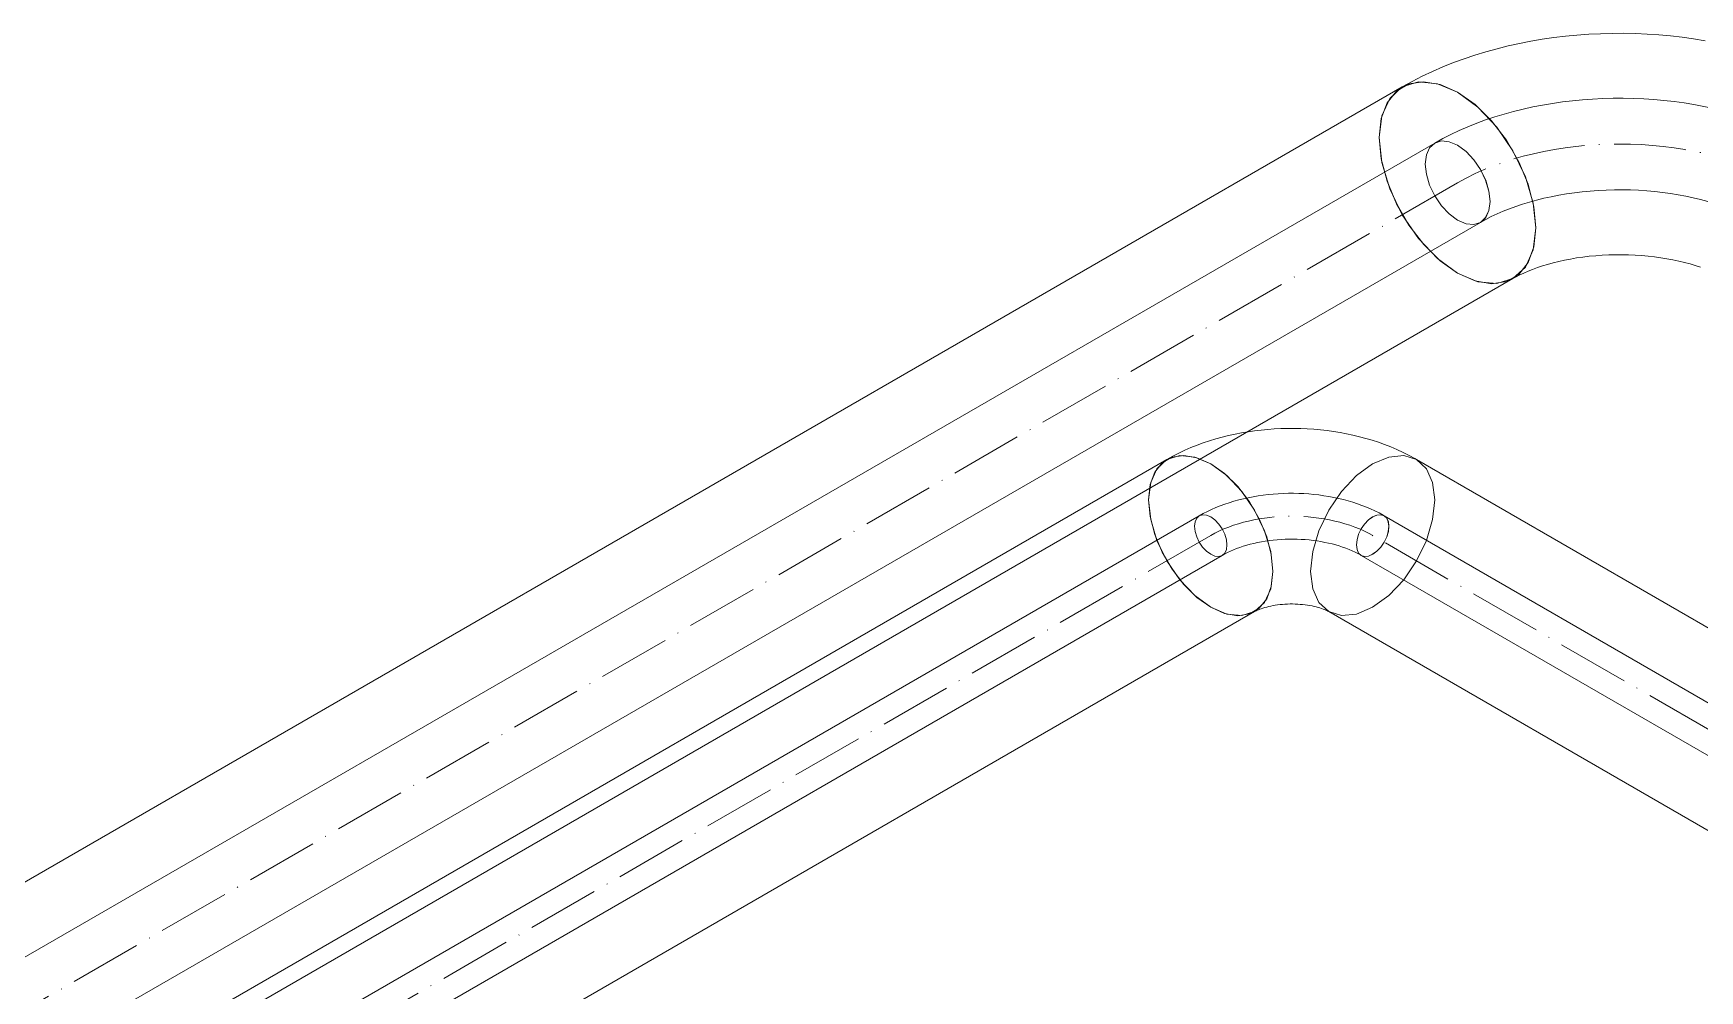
# Model space of a CAD drawing. Header units: millimetres. Extents: x -88595 to 880822, y -1054509 to -148035.
# Drawn here: x 425437 to 425668, y -313592.8 to -313460.1 of the extents above; entities that cross this region are included whole.
import ezdxf

# ---------------------------------------------------------------- set-up
doc = ezdxf.new("R2010")
doc.units = ezdxf.units.MM
doc.linetypes.add('$12$ADSK_Осевая', pattern=[14, 10, -2, 0, -2])
doc.linetypes.add('$13$ADSK_Осевая', pattern=[14, 10, -2, 0, -2])
for name, color, linetype, lineweight in [('Изоляция', 7, 'Continuous', 18), ('Трубопровод', 7, 'Continuous', 18), ('Трубопроводы', 7, 'Continuous', 18)]:
    doc.layers.add(name, color=color, linetype=linetype, lineweight=lineweight)

# ---------------------------------------------------------------- blocks, each defined once
blk = doc.blocks.new('$0$ADSK_МедьПайка_Отвод-гнутая труба - Отвод _гнутая труба_-V16-В_ОВ3_4')
at = {"layer": 'Трубопроводы', "color": 190, "true_color": 0x8000ff}
for points in [[(-2594.14, 3091.03, 0), (-2593.59, 3091.34, 0), (-2593.02, 3091.63, 0), (-2592.44, 3091.9, 0), (-2591.84, 3092.16, 0), (-2591.23, 3092.4, 0), (-2590.61, 3092.63, 0), (-2589.98, 3092.84, 0), (-2589.34, 3093.04, 0), (-2588.68, 3093.22, 0), (-2588.02, 3093.38, 0), (-2587.35, 3093.53, 0), (-2586.67, 3093.67, 0), (-2585.98, 3093.78, 0), (-2585.29, 3093.88, 0), (-2584.6, 3093.97, 0), (-2583.9, 3094.03, 0), (-2583.19, 3094.08, 0), (-2582.49, 3094.12, 0), (-2581.78, 3094.14, 0), (-2581.07, 3094.14, 0), (-2580.36, 3094.13, 0), (-2579.66, 3094.1, 0), (-2578.95, 3094.05, 0), (-2578.25, 3093.99, 0), (-2577.55, 3093.91, 0), (-2576.86, 3093.81, 0), (-2576.17, 3093.7, 0), (-2575.49, 3093.57, 0), (-2574.82, 3093.43, 0), (-2574.15, 3093.27, 0), (-2573.5, 3093.09, 0), (-2572.85, 3092.9, 0), (-2572.21, 3092.69, 0), (-2571.59, 3092.47, 0), (-2570.98, 3092.23, 0), (-2570.38, 3091.97, 0), (-2569.79, 3091.7, 0), (-2569.22, 3091.42, 0), (-2568.66, 3091.12, 0), (-2568.52, 3091.03, 0)], [(-2590.31, 3086.99, 0), (-2590.39, 3087.7, 0), (-2590.61, 3088.45, 0), (-2590.97, 3089.2, 0), (-2591.43, 3089.88, 0), (-2591.97, 3090.45, 0), (-2592.55, 3090.87, 0), (-2593.13, 3091.12, 0), (-2593.68, 3091.17, 0), (-2594.14, 3091.03, 0), (-2594.5, 3090.7, 0), (-2594.72, 3090.2, 0), (-2594.8, 3089.58, 0)], [(-2594.8, 3089.58, 0), (-2594.72, 3088.86, 0), (-2594.5, 3088.11, 0), (-2594.14, 3087.36, 0), (-2593.68, 3086.68, 0), (-2593.13, 3086.11, 0), (-2592.55, 3085.69, 0), (-2591.97, 3085.44, 0), (-2591.43, 3085.39, 0), (-2590.97, 3085.53, 0), (-2590.61, 3085.86, 0), (-2590.39, 3086.36, 0), (-2590.31, 3086.99, 0)], [(-2567.86, 3089.58, 0), (-2567.93, 3090.2, 0), (-2568.16, 3090.7, 0), (-2568.52, 3091.03, 0), (-2568.98, 3091.17, 0), (-2569.52, 3091.12, 0), (-2570.1, 3090.87, 0), (-2570.68, 3090.45, 0), (-2571.23, 3089.88, 0), (-2571.69, 3089.2, 0), (-2572.05, 3088.45, 0), (-2572.27, 3087.7, 0), (-2572.35, 3086.99, 0)], [(-2572.35, 3086.99, 0), (-2572.27, 3086.36, 0), (-2572.05, 3085.86, 0), (-2571.69, 3085.53, 0), (-2571.23, 3085.39, 0), (-2570.68, 3085.44, 0), (-2570.1, 3085.69, 0), (-2569.52, 3086.11, 0), (-2568.98, 3086.68, 0), (-2568.52, 3087.36, 0), (-2568.16, 3088.11, 0), (-2567.93, 3088.86, 0), (-2567.86, 3089.58, 0)], [(-2590.97, 3085.53, 0), (-2590.6, 3085.73, 0), (-2590.22, 3085.93, 0), (-2589.82, 3086.12, 0), (-2589.4, 3086.3, 0), (-2588.96, 3086.47, 0), (-2588.51, 3086.64, 0), (-2588.05, 3086.8, 0), (-2587.57, 3086.94, 0), (-2587.08, 3087.08, 0), (-2586.57, 3087.2, 0), (-2586.06, 3087.32, 0), (-2585.53, 3087.42, 0), (-2585, 3087.51, 0), (-2584.46, 3087.59, 0), (-2583.91, 3087.65, 0), (-2583.36, 3087.71, 0), (-2582.8, 3087.75, 0), (-2582.25, 3087.77, 0), (-2581.68, 3087.79, 0), (-2581.12, 3087.79, 0), (-2580.56, 3087.78, 0), (-2580, 3087.75, 0), (-2579.45, 3087.72, 0), (-2578.89, 3087.67, 0), (-2578.34, 3087.61, 0), (-2577.8, 3087.53, 0), (-2577.27, 3087.44, 0), (-2576.74, 3087.34, 0), (-2576.22, 3087.23, 0), (-2575.72, 3087.11, 0), (-2575.22, 3086.98, 0), (-2574.74, 3086.84, 0), (-2574.27, 3086.68, 0), (-2573.81, 3086.52, 0), (-2573.37, 3086.35, 0), (-2572.95, 3086.17, 0), (-2572.54, 3085.98, 0), (-2572.16, 3085.79, 0), (-2571.79, 3085.59, 0), (-2571.69, 3085.53, 0)]]:
    blk.add_polyline3d(points, dxfattribs=at)
blk = doc.blocks.new('$0$ADSK_МедьПайка_Отвод-гнутая труба - Отвод _гнутая труба_-V15-В_ОВ3_4')
at = {"layer": 'Трубопроводы', "color": 134, "true_color": 0x00a6a6}
for points in [[(-2645.3, 3065.16, 0), (-2644.19, 3065.78, 0), (-2643.06, 3066.36, 0), (-2641.89, 3066.91, 0), (-2640.7, 3067.42, 0), (-2639.48, 3067.91, 0), (-2638.24, 3068.37, 0), (-2636.98, 3068.79, 0), (-2635.69, 3069.18, 0), (-2634.38, 3069.54, 0), (-2633.05, 3069.87, 0), (-2631.71, 3070.17, 0), (-2630.35, 3070.43, 0), (-2628.98, 3070.66, 0), (-2627.6, 3070.86, 0), (-2626.21, 3071.03, 0), (-2624.81, 3071.17, 0), (-2623.4, 3071.27, 0), (-2621.99, 3071.34, 0), (-2620.57, 3071.38, 0), (-2619.15, 3071.38, 0), (-2617.74, 3071.35, 0), (-2616.32, 3071.29, 0), (-2614.92, 3071.2, 0), (-2613.51, 3071.07, 0), (-2612.12, 3070.91, 0), (-2610.73, 3070.72, 0), (-2609.36, 3070.5, 0), (-2607.99, 3070.24, 0), (-2606.65, 3069.95, 0), (-2605.32, 3069.63, 0), (-2604, 3069.28, 0), (-2602.71, 3068.9, 0), (-2601.44, 3068.48, 0), (-2600.19, 3068.04, 0), (-2598.97, 3067.56, 0), (-2597.77, 3067.05, 0), (-2596.6, 3066.51, 0), (-2595.45, 3065.94, 0), (-2594.34, 3065.33, 0), (-2594.05, 3065.16, 0)], [(-2637.63, 3057.07, 0), (-2637.78, 3058.5, 0), (-2638.23, 3060.01, 0), (-2638.95, 3061.5, 0), (-2639.88, 3062.86, 0), (-2640.96, 3064, 0), (-2642.12, 3064.85, 0), (-2643.28, 3065.34, 0), (-2644.37, 3065.45, 0), (-2645.3, 3065.16, 0), (-2646.01, 3064.5, 0), (-2646.46, 3063.51, 0), (-2646.61, 3062.26, 0)], [(-2592.73, 3062.26, 0), (-2592.88, 3063.51, 0), (-2593.33, 3064.5, 0), (-2594.05, 3065.16, 0), (-2594.98, 3065.45, 0), (-2596.06, 3065.34, 0), (-2597.22, 3064.85, 0), (-2598.38, 3064, 0), (-2599.47, 3062.86, 0), (-2600.4, 3061.5, 0), (-2601.11, 3060.01, 0), (-2601.56, 3058.5, 0), (-2601.71, 3057.07, 0)], [(-2646.61, 3062.26, 0), (-2646.46, 3060.83, 0), (-2646.01, 3059.32, 0), (-2645.3, 3057.83, 0), (-2644.37, 3056.47, 0), (-2643.28, 3055.33, 0), (-2642.12, 3054.48, 0), (-2640.96, 3053.98, 0), (-2639.88, 3053.88, 0), (-2638.95, 3054.16, 0), (-2638.23, 3054.83, 0), (-2637.78, 3055.82, 0), (-2637.63, 3057.07, 0)], [(-2601.71, 3057.07, 0), (-2601.56, 3055.82, 0), (-2601.11, 3054.83, 0), (-2600.4, 3054.16, 0), (-2599.47, 3053.88, 0), (-2598.38, 3053.98, 0), (-2597.22, 3054.48, 0), (-2596.06, 3055.33, 0), (-2594.98, 3056.47, 0), (-2594.05, 3057.83, 0), (-2593.33, 3059.32, 0), (-2592.88, 3060.83, 0), (-2592.73, 3062.26, 0)], [(-2638.95, 3054.16, 0), (-2638.22, 3054.57, 0), (-2637.45, 3054.96, 0), (-2636.65, 3055.34, 0), (-2635.81, 3055.7, 0), (-2634.94, 3056.05, 0), (-2634.04, 3056.38, 0), (-2633.11, 3056.69, 0), (-2632.15, 3056.98, 0), (-2631.17, 3057.26, 0), (-2630.16, 3057.51, 0), (-2629.13, 3057.73, 0), (-2628.08, 3057.94, 0), (-2627.01, 3058.12, 0), (-2625.93, 3058.27, 0), (-2624.84, 3058.41, 0), (-2623.74, 3058.51, 0), (-2622.62, 3058.59, 0), (-2621.51, 3058.65, 0), (-2620.38, 3058.68, 0), (-2619.26, 3058.68, 0), (-2618.14, 3058.66, 0), (-2617.02, 3058.61, 0), (-2615.9, 3058.54, 0), (-2614.8, 3058.44, 0), (-2613.7, 3058.31, 0), (-2612.62, 3058.16, 0), (-2611.55, 3057.99, 0), (-2610.49, 3057.79, 0), (-2609.46, 3057.57, 0), (-2608.44, 3057.32, 0), (-2607.45, 3057.06, 0), (-2606.49, 3056.77, 0), (-2605.55, 3056.47, 0), (-2604.64, 3056.14, 0), (-2603.76, 3055.8, 0), (-2602.91, 3055.44, 0), (-2602.1, 3055.06, 0), (-2601.33, 3054.67, 0), (-2600.59, 3054.27, 0), (-2600.4, 3054.16, 0)]]:
    blk.add_polyline3d(points, dxfattribs=at)

msp = doc.modelspace()

# ---------------------------------------------------------------- linework, layer by layer
at = {"layer": 'Изоляция', "color": 134, "true_color": 0x00a6a6}
for p, q in [((425626.81, -313467.47), (423428.82, -314736.49)), ((423444.17, -314763.07), (425642.16, -313494.06))]:
    msp.add_line(p, q, dxfattribs=at)
at = {"layer": 'Изоляция', "color": 190, "true_color": 0x8000ff}
for p, q in [((425594.17, -313519.15), (423425.66, -314771.14)), ((425688.07, -313553.37), (425628.79, -313519.15)), ((423437.83, -314792.22), (425606.34, -313540.23)), ((425616.62, -313540.23), (425675.9, -313574.46))]:
    msp.add_line(p, q, dxfattribs=at)
at = {"layer": 'Изоляция', "color": 134, "true_color": 0x00a6a6}
for points in [[(425626.81, -313467.47, 0), (425628.18, -313466.71, 0), (425629.58, -313466, 0), (425631, -313465.33, 0), (425632.44, -313464.7, 0), (425633.91, -313464.11, 0), (425635.39, -313463.57, 0), (425636.89, -313463.07, 0), (425638.41, -313462.6, 0), (425639.95, -313462.18, 0), (425641.5, -313461.8, 0), (425643.06, -313461.45, 0), (425644.64, -313461.14, 0), (425646.23, -313460.87, 0), (425647.83, -313460.64, 0), (425649.43, -313460.45, 0), (425651.04, -313460.3, 0), (425652.66, -313460.18, 0), (425654.28, -313460.1, 0), (425655.9, -313460.06, 0), (425657.53, -313460.05, 0), (425659.15, -313460.08, 0), (425660.78, -313460.15, 0), (425662.39, -313460.26, 0), (425664.01, -313460.41, 0), (425665.61, -313460.59, 0), (425667.21, -313460.81, 0), (425668.8, -313461.07, 0)], [(425634.49, -313468.23, 0), (425632.07, -313467.15, 0), (425629.77, -313466.76, 0), (425627.72, -313467.06, 0), (425626, -313468.05, 0), (425624.71, -313469.68, 0), (425623.9, -313471.87, 0), (425623.63, -313474.5, 0)], [(425623.63, -313474.5, 0), (425624, -313471.47, 0), (425625.09, -313469.07, 0), (425626.81, -313467.47, 0), (425629.06, -313466.78, 0), (425631.68, -313467.04, 0), (425634.49, -313468.23, 0)], [(425645.34, -313487.03, 0), (425645.07, -313484.09, 0), (425644.26, -313480.97, 0), (425642.97, -313477.85, 0), (425641.25, -313474.87, 0), (425639.19, -313472.19, 0), (425636.9, -313469.94, 0), (425634.49, -313468.23, 0)], [(425634.49, -313468.23, 0), (425637.29, -313470.28, 0), (425639.91, -313473.05, 0), (425642.16, -313476.34, 0), (425643.89, -313479.93, 0), (425644.97, -313483.58, 0), (425645.34, -313487.03, 0)], [(425623.63, -313474.5, 0), (425623.9, -313477.45, 0), (425624.71, -313480.56, 0), (425626, -313483.68, 0), (425627.72, -313486.66, 0), (425629.78, -313489.34, 0), (425632.07, -313491.59, 0), (425634.49, -313493.3, 0)], [(425634.49, -313493.3, 0), (425631.68, -313491.25, 0), (425629.06, -313488.49, 0), (425626.81, -313485.2, 0), (425625.09, -313481.61, 0), (425624, -313477.96, 0), (425623.63, -313474.5, 0)], [(425634.49, -313493.3, 0), (425636.9, -313494.38, 0), (425639.2, -313494.78, 0), (425641.25, -313494.47, 0), (425642.97, -313493.48, 0), (425644.27, -313491.85, 0), (425645.07, -313489.66, 0), (425645.34, -313487.03, 0)], [(425645.34, -313487.03, 0), (425644.97, -313490.06, 0), (425643.89, -313492.46, 0), (425642.16, -313494.06, 0), (425639.91, -313494.75, 0), (425637.29, -313494.49, 0), (425634.49, -313493.3, 0)], [(425642.16, -313494.06, 0), (425642.62, -313493.81, 0), (425643.12, -313493.55, 0), (425643.67, -313493.29, 0), (425644.26, -313493.04, 0), (425644.88, -313492.79, 0), (425645.54, -313492.54, 0), (425646.24, -313492.31, 0), (425646.96, -313492.09, 0), (425647.72, -313491.88, 0), (425648.5, -313491.69, 0), (425649.31, -313491.51, 0), (425650.14, -313491.35, 0), (425650.99, -313491.2, 0), (425651.85, -313491.08, 0), (425652.74, -313490.97, 0), (425653.63, -313490.89, 0), (425654.53, -313490.82, 0), (425655.44, -313490.78, 0), (425656.36, -313490.75, 0), (425657.27, -313490.75, 0), (425658.18, -313490.77, 0), (425659.1, -313490.81, 0), (425660, -313490.87, 0), (425660.9, -313490.95, 0), (425661.78, -313491.05, 0), (425662.65, -313491.17, 0), (425663.51, -313491.31, 0), (425664.34, -313491.46, 0), (425665.16, -313491.64, 0), (425665.95, -313491.83, 0), (425666.71, -313492.03, 0), (425667.44, -313492.25, 0), (425668.15, -313492.48, 0)]]:
    msp.add_polyline3d(points, dxfattribs=at)
at = {"layer": 'Изоляция', "color": 190, "true_color": 0x8000ff}
for points in [[(425594.17, -313519.15, 0), (425594.99, -313518.69, 0), (425595.81, -313518.27, 0), (425596.65, -313517.87, 0), (425597.5, -313517.5, 0), (425598.36, -313517.16, 0), (425599.22, -313516.85, 0), (425600.09, -313516.55, 0), (425600.96, -313516.29, 0), (425601.85, -313516.04, 0), (425602.73, -313515.82, 0), (425603.63, -313515.63, 0), (425604.53, -313515.45, 0), (425605.43, -313515.3, 0), (425606.33, -313515.17, 0), (425607.24, -313515.06, 0), (425608.15, -313514.97, 0), (425609.07, -313514.9, 0), (425609.98, -313514.86, 0), (425610.9, -313514.83, 0), (425611.81, -313514.83, 0), (425612.73, -313514.85, 0), (425613.64, -313514.89, 0), (425614.56, -313514.95, 0), (425615.47, -313515.03, 0), (425616.38, -313515.14, 0), (425617.29, -313515.26, 0), (425618.19, -313515.41, 0), (425619.09, -313515.58, 0), (425619.98, -313515.77, 0), (425620.87, -313515.98, 0), (425621.76, -313516.22, 0), (425622.63, -313516.48, 0), (425623.51, -313516.76, 0), (425624.37, -313517.07, 0), (425625.23, -313517.41, 0), (425626.08, -313517.77, 0), (425626.92, -313518.16, 0), (425627.75, -313518.57, 0), (425628.57, -313519.02, 0), (425628.79, -313519.15, 0)], [(425600.25, -313519.75, 0), (425598.34, -313518.89, 0), (425596.52, -313518.58, 0), (425594.88, -313518.82, 0), (425593.52, -313519.61, 0), (425592.5, -313520.9, 0), (425591.86, -313522.63, 0), (425591.64, -313524.72, 0)], [(425591.64, -313524.72, 0), (425591.94, -313522.32, 0), (425592.8, -313520.42, 0), (425594.17, -313519.15, 0), (425595.95, -313518.6, 0), (425598.03, -313518.8, 0), (425600.25, -313519.75, 0)], [(425608.86, -313534.66, 0), (425608.65, -313532.32, 0), (425608.01, -313529.85, 0), (425606.98, -313527.38, 0), (425605.62, -313525.02, 0), (425603.99, -313522.89, 0), (425602.17, -313521.1, 0), (425600.25, -313519.75, 0)], [(425600.25, -313519.75, 0), (425602.48, -313521.37, 0), (425604.56, -313523.57, 0), (425606.34, -313526.18, 0), (425607.71, -313529.02, 0), (425608.57, -313531.92, 0), (425608.86, -313534.66, 0)], [(425614.09, -313534.66, 0), (425614.39, -313531.92, 0), (425615.25, -313529.02, 0), (425616.62, -313526.18, 0), (425618.4, -313523.57, 0), (425620.48, -313521.37, 0), (425622.7, -313519.75, 0)], [(425622.7, -313519.75, 0), (425620.48, -313521.37, 0), (425618.4, -313523.57, 0), (425616.62, -313526.18, 0), (425615.25, -313529.02, 0), (425614.39, -313531.92, 0), (425614.09, -313534.66, 0)], [(425622.7, -313519.75, 0), (425624.93, -313518.8, 0), (425627.01, -313518.6, 0), (425628.79, -313519.15, 0), (425630.16, -313520.42, 0), (425631.02, -313522.32, 0), (425631.31, -313524.72, 0)], [(425631.31, -313524.72, 0), (425631.02, -313522.32, 0), (425630.16, -313520.42, 0), (425628.79, -313519.15, 0), (425627.01, -313518.6, 0), (425624.93, -313518.8, 0), (425622.7, -313519.75, 0)], [(425591.64, -313524.72, 0), (425591.86, -313527.06, 0), (425592.5, -313529.53, 0), (425593.52, -313532, 0), (425594.89, -313534.37, 0), (425596.52, -313536.49, 0), (425598.34, -313538.28, 0), (425600.25, -313539.63, 0)], [(425600.25, -313539.63, 0), (425598.03, -313538.01, 0), (425595.95, -313535.81, 0), (425594.17, -313533.2, 0), (425592.8, -313530.36, 0), (425591.94, -313527.46, 0), (425591.64, -313524.72, 0)], [(425631.31, -313524.72, 0), (425631.02, -313527.46, 0), (425630.16, -313530.36, 0), (425628.79, -313533.2, 0), (425627.01, -313535.81, 0), (425624.93, -313538.01, 0), (425622.7, -313539.63, 0)], [(425622.7, -313539.63, 0), (425624.93, -313538.01, 0), (425627.01, -313535.81, 0), (425628.79, -313533.2, 0), (425630.16, -313530.36, 0), (425631.02, -313527.46, 0), (425631.31, -313524.72, 0)], [(425600.25, -313539.63, 0), (425602.17, -313540.49, 0), (425603.99, -313540.8, 0), (425605.62, -313540.56, 0), (425606.99, -313539.77, 0), (425608.01, -313538.48, 0), (425608.65, -313536.75, 0), (425608.86, -313534.66, 0)], [(425608.86, -313534.66, 0), (425608.57, -313537.06, 0), (425607.71, -313538.97, 0), (425606.34, -313540.23, 0), (425604.56, -313540.78, 0), (425602.48, -313540.58, 0), (425600.25, -313539.63, 0)], [(425622.7, -313539.63, 0), (425620.48, -313540.58, 0), (425618.4, -313540.78, 0), (425616.62, -313540.23, 0), (425615.25, -313538.97, 0), (425614.39, -313537.06, 0), (425614.09, -313534.66, 0)], [(425614.09, -313534.66, 0), (425614.39, -313537.06, 0), (425615.25, -313538.97, 0), (425616.62, -313540.23, 0), (425618.4, -313540.78, 0), (425620.48, -313540.58, 0), (425622.7, -313539.63, 0)], [(425606.34, -313540.23, 0), (425606.44, -313540.18, 0), (425606.56, -313540.12, 0), (425606.7, -313540.05, 0), (425606.87, -313539.98, 0), (425607.06, -313539.9, 0), (425607.27, -313539.83, 0), (425607.5, -313539.75, 0), (425607.74, -313539.67, 0), (425608.01, -313539.6, 0), (425608.29, -313539.53, 0), (425608.58, -313539.47, 0), (425608.89, -313539.41, 0), (425609.2, -313539.35, 0), (425609.53, -313539.31, 0), (425609.86, -313539.27, 0), (425610.2, -313539.23, 0), (425610.55, -313539.21, 0), (425610.9, -313539.19, 0), (425611.25, -313539.18, 0), (425611.61, -313539.18, 0), (425611.96, -313539.19, 0), (425612.31, -313539.2, 0), (425612.66, -313539.23, 0), (425613, -313539.26, 0), (425613.34, -313539.3, 0), (425613.67, -313539.34, 0), (425613.99, -313539.39, 0), (425614.3, -313539.45, 0), (425614.59, -313539.51, 0), (425614.88, -313539.58, 0), (425615.14, -313539.65, 0), (425615.39, -313539.73, 0), (425615.63, -313539.8, 0), (425615.84, -313539.88, 0), (425616.04, -313539.96, 0), (425616.21, -313540.03, 0), (425616.36, -313540.1, 0), (425616.49, -313540.16, 0), (425616.59, -313540.22, 0), (425616.62, -313540.23, 0)]]:
    msp.add_polyline3d(points, dxfattribs=at)
at = {"layer": 'Трубопровод', "color": 134, "true_color": 0x00a6a6}
for p, q in [((425631.31, -313475.27), (423433.32, -314744.28)), ((423439.67, -314755.28), (425637.66, -313486.27))]:
    msp.add_line(p, q, dxfattribs=at)
at = {"layer": 'Трубопровод', "color": 134, "linetype": '$12$ADSK_Осевая', "true_color": 0x00a6a6}
msp.add_line((425634.49, -313480.77), (423436.49, -314749.78), dxfattribs=at)
msp.add_line((425634.49, -313480.77), (423436.49, -314749.78), dxfattribs=at)
at = {"layer": 'Трубопровод', "color": 190, "true_color": 0x8000ff}
for p, q in [((425598.67, -313526.94), (423430.16, -314778.93)), ((425683.57, -313561.17), (425624.29, -313526.94)), ((423433.33, -314784.43), (425601.84, -313532.44)), ((425621.12, -313532.44), (425680.4, -313566.67))]:
    msp.add_line(p, q, dxfattribs=at)
at = {"layer": 'Трубопровод', "color": 190, "linetype": '$12$ADSK_Осевая', "true_color": 0x8000ff}
for p, q in [((425600.25, -313529.69), (423431.74, -314781.68)), ((425600.25, -313529.69), (423431.74, -314781.68)), ((425681.99, -313563.92), (425622.7, -313529.69)), ((425681.99, -313563.92), (425622.7, -313529.69))]:
    msp.add_line(p, q, dxfattribs=at)
at = {"layer": 'Трубопровод', "color": 134, "true_color": 0x00a6a6}
for points in [[(425630, -313478.17, 0), (425630.15, -313476.92, 0), (425630.6, -313475.93, 0), (425631.31, -313475.27, 0), (425632.24, -313474.98, 0), (425633.32, -313475.09, 0), (425634.49, -313475.58, 0)], [(425634.49, -313475.58, 0), (425635.65, -313476.43, 0), (425636.73, -313477.57, 0), (425637.66, -313478.93, 0), (425638.37, -313480.42, 0), (425638.82, -313481.93, 0), (425638.98, -313483.36, 0)], [(425634.49, -313485.95, 0), (425633.32, -313485.1, 0), (425632.24, -313483.96, 0), (425631.31, -313482.6, 0), (425630.6, -313481.11, 0), (425630.15, -313479.6, 0), (425630, -313478.17, 0)], [(425638.98, -313483.36, 0), (425638.82, -313484.61, 0), (425638.37, -313485.6, 0), (425637.66, -313486.27, 0), (425636.73, -313486.55, 0), (425635.65, -313486.45, 0), (425634.49, -313485.95, 0)]]:
    msp.add_polyline3d(points, dxfattribs=at)
at = {"layer": 'Трубопровод', "color": 190, "true_color": 0x8000ff}
for points in [[(425598.01, -313528.39, 0), (425598.08, -313527.77, 0), (425598.31, -313527.27, 0), (425598.67, -313526.94, 0), (425599.13, -313526.8, 0), (425599.67, -313526.85, 0), (425600.25, -313527.1, 0)], [(425600.25, -313527.1, 0), (425600.83, -313527.52, 0), (425601.38, -313528.09, 0), (425601.84, -313528.77, 0), (425602.2, -313529.52, 0), (425602.42, -313530.27, 0), (425602.5, -313530.99, 0)], [(425620.46, -313530.99, 0), (425620.54, -313530.27, 0), (425620.76, -313529.52, 0), (425621.12, -313528.77, 0), (425621.58, -313528.09, 0), (425622.12, -313527.52, 0), (425622.7, -313527.1, 0)], [(425622.7, -313527.1, 0), (425623.28, -313526.85, 0), (425623.83, -313526.8, 0), (425624.29, -313526.94, 0), (425624.65, -313527.27, 0), (425624.87, -313527.77, 0), (425624.95, -313528.39, 0)], [(425600.25, -313532.28, 0), (425599.67, -313531.86, 0), (425599.13, -313531.29, 0), (425598.67, -313530.61, 0), (425598.31, -313529.86, 0), (425598.08, -313529.11, 0), (425598.01, -313528.39, 0)], [(425624.95, -313528.39, 0), (425624.87, -313529.11, 0), (425624.65, -313529.86, 0), (425624.29, -313530.61, 0), (425623.83, -313531.29, 0), (425623.28, -313531.86, 0), (425622.7, -313532.28, 0)], [(425602.5, -313530.99, 0), (425602.42, -313531.61, 0), (425602.2, -313532.11, 0), (425601.84, -313532.44, 0), (425601.38, -313532.58, 0), (425600.83, -313532.53, 0), (425600.25, -313532.28, 0)], [(425622.7, -313532.28, 0), (425622.12, -313532.53, 0), (425621.58, -313532.58, 0), (425621.12, -313532.44, 0), (425620.76, -313532.11, 0), (425620.54, -313531.61, 0), (425620.46, -313530.99, 0)]]:
    msp.add_polyline3d(points, dxfattribs=at)
at = {"layer": 'Трубопроводы', "color": 134, "linetype": '$13$ADSK_Осевая', "true_color": 0x00a6a6}
msp.add_ellipse((425656.94, -313493.73), major_axis=(31.75, 0), ratio=0.57735, start_param=0.785398, end_param=2.356194, dxfattribs=at)
at = {"layer": 'Трубопроводы', "color": 190, "linetype": '$13$ADSK_Осевая', "true_color": 0x8000ff}
msp.add_ellipse((425611.48, -313536.17), major_axis=(15.88, 0), ratio=0.57735, start_param=0.785398, end_param=2.356194, dxfattribs=at)

# ---------------------------------------------------------------- block references
at = {"layer": 'Трубопроводы', "color": 134, "true_color": 0x00a6a6}
msp.add_blockref('$0$ADSK_МедьПайка_Отвод-гнутая труба - Отвод _гнутая труба_-V15-В_ОВ3_4', (428276.61, -316540.43), dxfattribs=at)
at = {"layer": 'Трубопроводы', "color": 190, "true_color": 0x8000ff}
msp.add_blockref('$0$ADSK_МедьПайка_Отвод-гнутая труба - Отвод _гнутая труба_-V16-В_ОВ3_4', (428192.81, -316617.97), dxfattribs=at)

doc.saveas('drawing.dxf')
